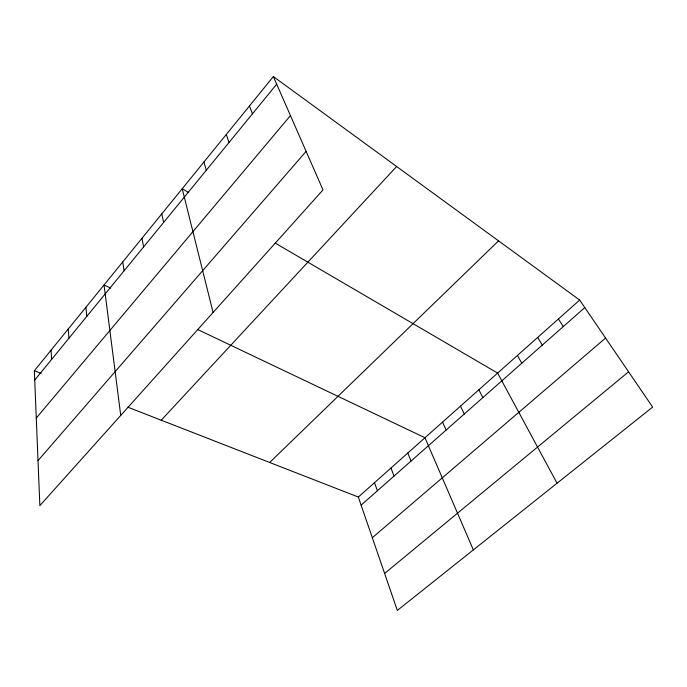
<?xml version="1.0" encoding="UTF-8"?>
<svg xmlns="http://www.w3.org/2000/svg" width="687" height="687" viewBox="0 0 687 687"><rect width="100%" height="100%" fill="white"/><g stroke="black" fill="none" stroke-linecap="round" stroke-linejoin="round"><path stroke-width="1.03" d="M273.349 76.558L323.002 189.913L39.855 505.623L34.35 370.748L273.349 76.558L579.673 300.047L652.65 407.099L397.326 610.442L358.348 497.053L127.773 407.168M34.728 380.066L276.689 84.183M36.282 418.074L290.446 115.596M38.017 460.616L306.11 151.355M161.239 420.212L396.631 166.503M269.673 462.48L498.556 240.862M358.348 497.053L579.673 300.047M361.13 505.134L584.8 307.561M372.328 537.715L605.582 338.056M384.617 573.447L628.596 371.804M34.35 370.748L41.168 373.402M110.693 288.111L104.046 284.95L120.74 415.429M197.59 329.485L424.978 437.748L473.352 549.892M188.65 192.497L182.218 188.736L213.09 312.465M275.221 243.095L497.628 373.084L557.063 483.227M558.419 318.966L563.297 326.557M537.672 337.437L542.318 345.097M517.414 355.471L521.828 363.191M478.856 389.787L482.849 397.618M460.496 406.129L464.3 414.003M442.54 422.11L446.155 430.028M407.786 453.051L411.049 461.046M390.955 468.027L394.055 476.057M249.45 105.987L252.447 113.827M374.484 482.695L377.421 490.75M226.315 134.463L228.994 142.51M203.919 162.029L206.298 170.264M161.797 213.872L163.635 222.425M141.986 238.26L143.574 246.959M122.741 261.945L124.107 270.772M85.884 307.304L86.828 316.355M68.228 329.039L68.975 338.193M51.061 350.181L51.611 359.413"/></g></svg>
